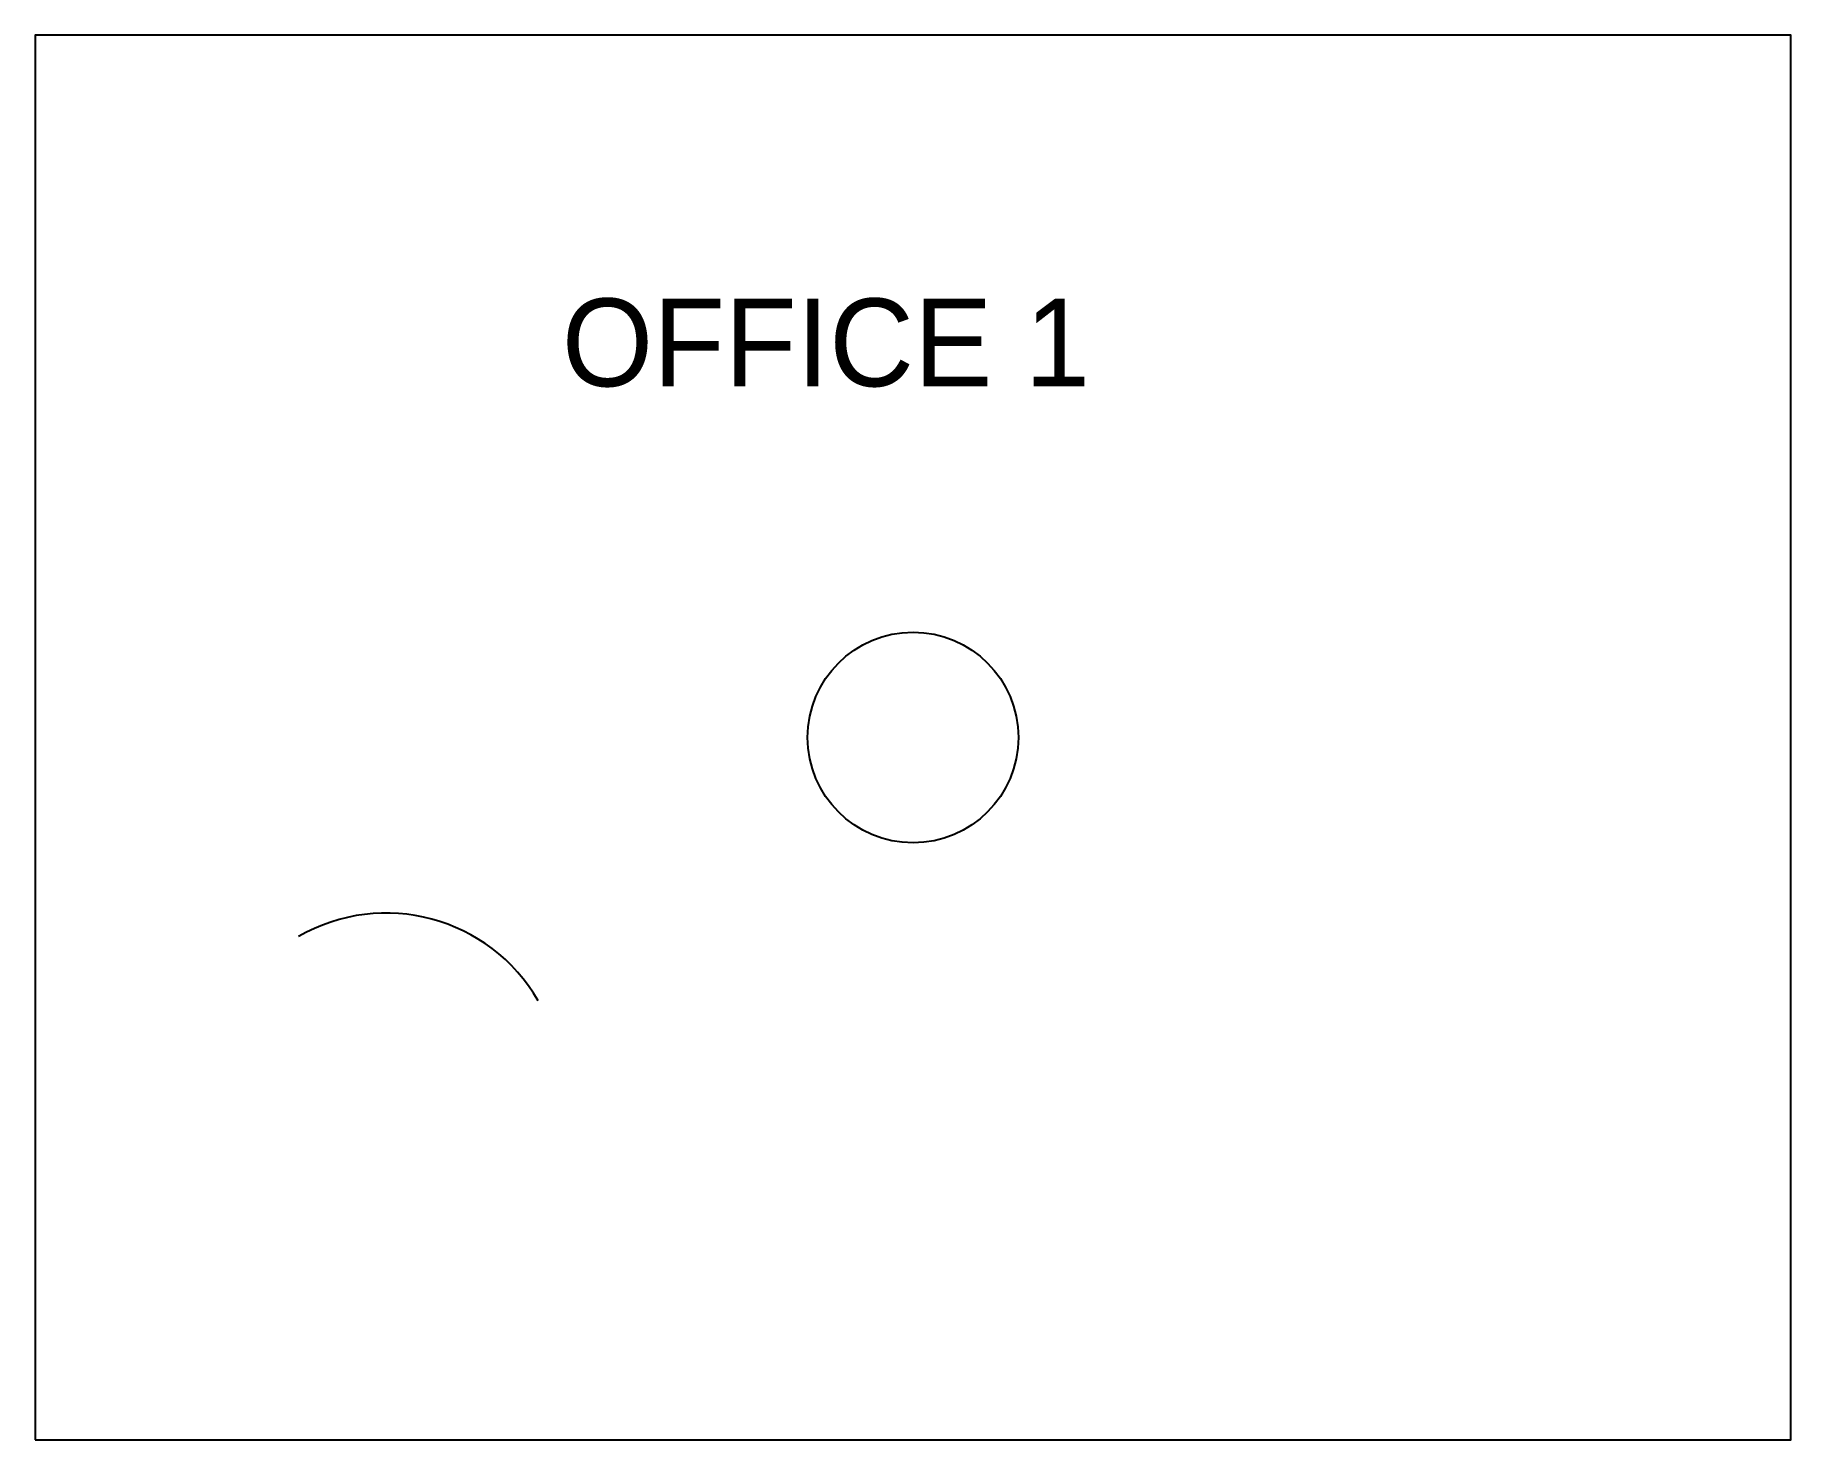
# Model space of a CAD drawing. Header units: millimetres. Extents: x 0 to 5000, y 0 to 4000.
import ezdxf

# ---------------------------------------------------------------- set-up
doc = ezdxf.new("R2010")
doc.units = ezdxf.units.MM
for name, color, linetype in [('A-ANNO-TEXT', 3, 'Continuous'), ('A-AREA', 2, 'Continuous'), ('A-WALL', 1, 'Continuous')]:
    doc.layers.add(name, color=color, linetype=linetype)

msp = doc.modelspace()

# ---------------------------------------------------------------- linework, layer by layer
at = {"layer": 'A-AREA'}
msp.add_lwpolyline([(0, 0), (5000, 0), (5000, 4000), (0, 4000)], close=True, dxfattribs=at)
at = {"layer": 'A-WALL'}
for p, q in [((5000, 4000), (0, 4000)), ((0, 4000), (0, 0)), ((5000, 0), (5000, 4000)), ((0, 0), (5000, 0))]:
    msp.add_line(p, q, dxfattribs=at)
msp.add_circle((2500, 2000), 300, dxfattribs=at)
msp.add_arc((1000, 1000), 500, 30, 120, dxfattribs=at)

# ---------------------------------------------------------------- texts
at = {"layer": 'A-ANNO-TEXT'}
msp.add_text('OFFICE 1', height=250, dxfattribs=at).set_placement((1500, 3000))

doc.saveas('drawing.dxf')
